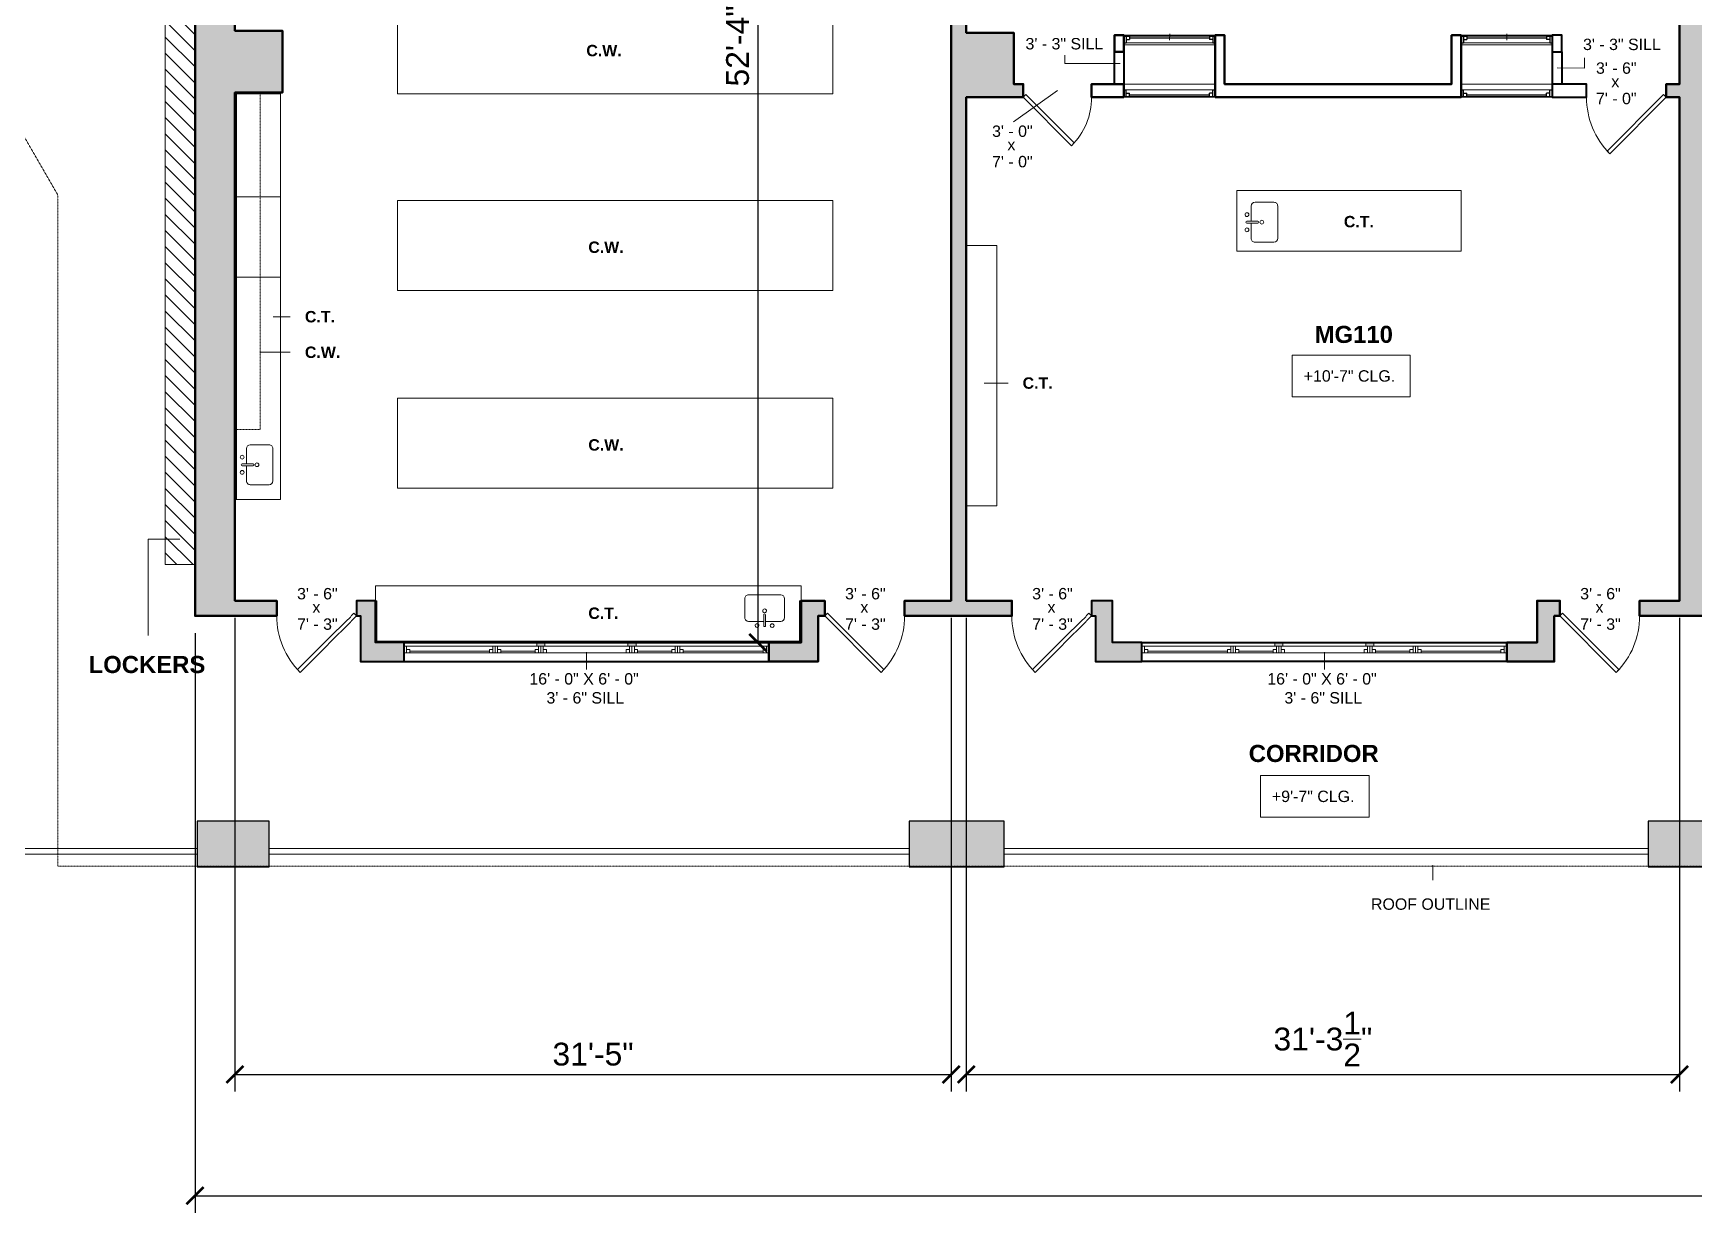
# Model space of a CAD drawing. Header units: inches. Extents: x -2078 to 106214, y -964 to 6385.
# Drawn here: x 13924 to 14798, y 3980 to 4601 of the extents above; entities that cross this region are included whole.
import ezdxf

# ---------------------------------------------------------------- set-up
doc = ezdxf.new("R2010")
doc.units = ezdxf.units.IN
doc.header["$MEASUREMENT"] = 0
doc.linetypes.add('HIDDEN2', pattern=[0.1875, 0.125, -0.0625])
for name, color, linetype, lineweight in [('A-ANNO', 2, 'Continuous', 5), ('A-ANNO-DIMS', 1, 'Continuous', 9), ('A-CASE', 4, 'Continuous', 9), ('A-COLS', 3, 'Continuous', 9), ('A-DETAIL-1', 4, 'Continuous', 40), ('A-DETL-THIN', 151, 'Continuous', 9), ('A-DOOR', 1, 'Continuous', 18), ('A-FIXT', 150, 'Continuous', 9), ('A-GLAZ', 2, 'Continuous', 30), ('A-HIDDEN', 2, 'HIDDEN2', 18), ('A-RAILING', 4, 'Continuous', 9), ('A-WALL', 3, 'Continuous', 40), ('A-WINDOWS', 2, 'Continuous', 18)]:
    doc.layers.add(name, color=color, linetype=linetype, lineweight=lineweight)
doc.layers.add('A-HATCH', color=9, linetype='Continuous')
doc.styles.add('Arial_1', font='arial.ttf', dxfattribs={"height": 0.0625})
doc.styles.add('Arial_2', font='arial.ttf', dxfattribs={"height": 3})
doc.styles.add('Arial_B', font='arialbd.ttf', dxfattribs={"height": 4.5})
doc.styles.add('Arial_B_1', font='arialbd.ttf', dxfattribs={"height": 3})
doc.styles.add('Jay Cad', font='arial.ttf', dxfattribs={"height": 0.125})
doc.dimstyles.new('Jay Cad - DIMS', dxfattribs={"dimtxt": 0.125, "dimasz": 0.09375, "dimexe": 0.09375, "dimexo": 0.09375, "dimgap": 0.046875, "dimtad": 1, "dimdec": 1, "dimzin": 0, "dimdsep": 46, "dimlunit": 4, "dimtxsty": 'Jay Cad', "dimblk": 'ARCHTICK', "dimcen": 0.09, "dimclrd": 1, "dimclre": 1, "dimclrt": 256, "dimadec": 0, "dimazin": 0, "dimtfac": 1, "dimtdec": 1, "dimtofl": 0, "dimtmove": 1, "dimatfit": 3, "dimfxl": 1, "dimtolj": 1, "dimtzin": 0, "dimarcsym": 0})

# ---------------------------------------------------------------- blocks, each defined once
blk = doc.blocks.new('JC_WINDOW HUNG - HUNG WINDOW-1523960-Munger Science Center _ Ahmanson Lecture Hall-2nd Floor')
at = {"layer": 'A-GLAZ'}
for p, q in [((-24, 2.5), (-24, -2.5)), ((-24, 2), (-21, 2)), ((-22.75, 2), (-22.75, -1.5)), ((-22.75, 0.25), (-21, 0.25)), ((-21, 2), (-21, 0.25)), ((21, 2), (24, 2)), ((21, 2), (21, 0.25)), ((22.75, 0.25), (21, 0.25)), ((22.75, 2), (22.75, -1.5)), ((24, -2.5), (24, 2.5)), ((-24, -1.5), (-22.75, -1.5)), ((22.75, -1.5), (24, -1.5))]:
    blk.add_line(p, q, dxfattribs=at)
at = {"layer": 'A-GLAZ', "lineweight": 9}
for p, q in [((-21, 2), (21, 2)), ((-22.75, -1.5), (22.75, -1.5))]:
    blk.add_line(p, q, dxfattribs=at)
at = {"layer": 'A-GLAZ', "lineweight": 30}
blk.add_line((-21, 1.125), (21, 1.125), dxfattribs=at)
at = {"layer": 'A-WINDOWS'}
for p, q in [((24, 2.5), (-24, 2.5)), ((-24, -2.5), (24, -2.5))]:
    blk.add_line(p, q, dxfattribs=at)
blk = doc.blocks.new('JC_WINDOW HUNG - HUNG WINDOW-1534625-Munger Science Center _ Ahmanson Lecture Hall-2nd Floor')
at = {"layer": 'A-GLAZ'}
for p, q in [((-24, -3.5), (-24, 3.5)), ((-24, 0.5), (-22.75, 0.5)), ((-22.75, -3), (-22.75, 0.5)), ((22.75, 0.5), (24, 0.5)), ((22.75, -3), (22.75, 0.5)), ((24, 3.5), (24, -3.5)), ((-24, -3), (-21, -3)), ((-22.75, -1.25), (-21, -1.25)), ((-21, -3), (-21, -1.25)), ((21, -3), (21, -1.25)), ((22.75, -1.25), (21, -1.25)), ((21, -3), (24, -3))]:
    blk.add_line(p, q, dxfattribs=at)
at = {"layer": 'A-GLAZ', "lineweight": 9}
for p, q in [((-22.75, 0.5), (22.75, 0.5)), ((-21, -3), (21, -3))]:
    blk.add_line(p, q, dxfattribs=at)
at = {"layer": 'A-GLAZ', "lineweight": 30}
blk.add_line((-21, -2.125), (21, -2.125), dxfattribs=at)
at = {"layer": 'A-WINDOWS'}
for p, q in [((-24, 3.5), (24, 3.5)), ((24, -3.5), (-24, -3.5))]:
    blk.add_line(p, q, dxfattribs=at)
blk = doc.blocks.new('Instance - Opening - 16_ x 24_-1534827-Munger Science Center _ Ahmanson Lecture Hall-2nd Floor')
at = {"layer": 'A-WINDOWS'}
for p, q in [((-8.5, -2.5), (-8.5, 2.5)), ((-8.5, 2.5), (8.5, 2.5)), ((8.5, 2.5), (8.5, -2.5)), ((8.5, -2.5), (-8.5, -2.5))]:
    blk.add_line(p, q, dxfattribs=at)
blk = doc.blocks.new('JC_DOOR_SINGLE PANEL - SINGLE DOOR-1479934-Munger Science Center _ Ahmanson Lecture Hall-2nd Floor')
at = {"layer": 'A-DOOR', "lineweight": 20}
for p, q in [((-10.11, -31.78), (19.59, -2.09)), ((21, -3.5), (-8.7, -33.2)), ((19.59, -2.09), (21, -3.5)), ((-8.7, -33.2), (-10.11, -31.78))]:
    blk.add_line(p, q, dxfattribs=at)
at = {"layer": 'A-DOOR', "lineweight": 9}
blk.add_arc((21, -3.5), 42, 180, 225, dxfattribs=at)
blk = doc.blocks.new('JC_DOOR_SINGLE PANEL - SINGLE DOOR-1479750-Munger Science Center _ Ahmanson Lecture Hall-2nd Floor')
at = {"layer": 'A-DOOR', "lineweight": 20}
for p, q in [((-7.46, 28.96), (-8.87, 27.54)), ((-8.87, 27.54), (16.59, 2.09)), ((18, 3.5), (-7.46, 28.96)), ((16.59, 2.09), (18, 3.5))]:
    blk.add_line(p, q, dxfattribs=at)
at = {"layer": 'A-DOOR', "lineweight": 9}
blk.add_arc((18, 3.5), 36, 135, 180, dxfattribs=at)
blk = doc.blocks.new('JC_KITCHEN SINK - SINK-1531844-Munger Science Center _ Ahmanson Lecture Hall-2nd Floor')
at = {"layer": 'A-FIXT'}
for p, q in [((-9.87, 3.57), (-9.87, -6.39)), ((0.12, 5.57), (-7.87, 5.57)), ((0.12, 7.82), (0.12, 2.09)), ((1.12, 7.82), (1.12, 2.09)), ((9.1, 5.57), (1.12, 5.57)), ((11.1, -6.39), (11.1, 3.57)), ((-7.87, -8.39), (9.1, -8.39))]:
    blk.add_line(p, q, dxfattribs=at)
for centre, radius, start, end in [((-3.38, 7.82), 1, 360, 180), ((4.62, 7.82), 1, 360, 180), ((-7.87, 3.57), 2, 90, 180), ((-3.38, 7.82), 1, 180, 0), ((0.62, 0), 1, 360, 180), ((0.62, 0), 1, 180, 0), ((0.62, 7.82), 0.5, 360, 180), ((0.62, 2.09), 0.5, 180, 0), ((4.62, 7.82), 1, 180, 360), ((9.1, 3.57), 2, 360, 90), ((-7.87, -6.39), 2, 180, 270), ((9.1, -6.39), 2, 270, 0)]:
    blk.add_arc(centre, radius, start, end, dxfattribs=at)
blk = doc.blocks.new('JC_OPENING - 36_ x 48_-1468142-Munger Science Center _ Ahmanson Lecture Hall-2nd Floor')
at = {"layer": 'A-WINDOWS'}
for p, q in [((-96.32, -5), (-96.32, 5)), ((-96.32, 5), (-26.44, 5)), ((-22.19, 5), (21.54, 5)), ((25.79, 5), (95.68, 5)), ((95.68, 5), (95.68, -5)), ((95.68, -5), (-96.32, -5))]:
    blk.add_line(p, q, dxfattribs=at)
blk = doc.blocks.new('JC_DOOR_SINGLE PANEL - SINGLE DOOR-1467870-Munger Science Center _ Ahmanson Lecture Hall-2nd Floor')
at = {"layer": 'A-DOOR', "lineweight": 20}
for p, q in [((-8.7, 33.7), (-10.11, 32.28)), ((-10.11, 32.28), (19.59, 2.59)), ((21, 4), (-8.7, 33.7)), ((19.59, 2.59), (21, 4))]:
    blk.add_line(p, q, dxfattribs=at)
at = {"layer": 'A-DOOR', "lineweight": 9}
blk.add_arc((21, 4), 42, 135, 180, dxfattribs=at)
blk = doc.blocks.new('JC_DOOR_SINGLE PANEL - SINGLE DOOR-1467925-Munger Science Center _ Ahmanson Lecture Hall-2nd Floor')
at = {"layer": 'A-DOOR', "lineweight": 20}
for p, q in [((-10.11, -32.28), (19.59, -2.59)), ((21, -4), (-8.7, -33.7)), ((19.59, -2.59), (21, -4)), ((-8.7, -33.7), (-10.11, -32.28))]:
    blk.add_line(p, q, dxfattribs=at)
at = {"layer": 'A-DOOR', "lineweight": 9}
blk.add_arc((21, -4), 42, 180, 225, dxfattribs=at)
blk = doc.blocks.new('Top Rail Type - Top Rail_Internal_-V5-Munger Science Center _ Ahmanson Lecture Hall-2nd Floor')
at = {"layer": 'A-RAILING'}
for p, q in [((-699.58, -143.01), (-592.77, -143.01)), ((-697.48, -140.01), (-592.77, -140.01)), ((-554.77, -140.01), (-217.77, -140.01)), ((-554.77, -143.01), (-217.77, -143.01)), ((-167.77, -140.01), (171.23, -140.01)), ((-167.77, -143.01), (171.23, -143.01))]:
    blk.add_line(p, q, dxfattribs=at)
blk = doc.blocks.new('JC- existing door Tag_quad - JC- existing door Tag_quad-839775-Munger Science Center _ Ahmanson Lecture Hall-2nd Floor')
at = {"layer": 'A-ANNO', "insert": (-0.0234, 0.0378), "char_height": 0.0625, "width": 0.0505, "attachment_point": 1, "style": 'Arial_1', "bg_fill": 3, "box_fill_scale": 1.25, "bg_fill_color": 256, "bg_fill_true_color": 13158600, "bg_fill_transparency": 0}
blk.add_mtext('x', dxfattribs=at)
blk = doc.blocks.new('_ArchTick')
at = {"color": 0, "linetype": 'ByBlock', "const_width": 0.15}
blk.add_lwpolyline([(-0.5, -0.5), (0.5, 0.5)], dxfattribs=at)
blk = doc.blocks.new('*D3401')
at = {"layer": 'A-ANNO-DIMS', "color": 1, "lineweight": -2, "transparency": 16777216}
for p, q in [((14415.02, 4292.93), (14415.02, 4043.56)), ((14790.52, 4292.93), (14790.52, 4043.56)), ((14415.02, 4052.56), (14790.52, 4052.56))]:
    blk.add_line(p, q, dxfattribs=at)
at = {"layer": 'Defpoints', "color": 0, "transparency": 16777216}
for p in [(14415.02, 4301.93), (14790.52, 4301.93), (14790.52, 4052.56)]:
    blk.add_point(p, dxfattribs=at)
at = {"layer": 'A-ANNO-DIMS', "color": 1, "lineweight": -2, "transparency": 16777216, "xscale": 9, "yscale": 9, "zscale": 9, "rotation": 180}
blk.add_blockref('_ArchTick', (14415.02, 4052.56), dxfattribs=at)
at = {"layer": 'A-ANNO-DIMS', "color": 1, "lineweight": -2, "transparency": 16777216, "xscale": 9, "yscale": 9, "zscale": 9}
blk.add_blockref('_ArchTick', (14790.52, 4052.56), dxfattribs=at)
at = {"layer": 'A-ANNO-DIMS', "color": 2, "transparency": 16777216, "insert": (14602.77, 4071.22), "char_height": 12, "width": 1.4974, "attachment_point": 5, "style": 'Jay Cad'}
blk.add_mtext('\\A1;31\'-3{\\H1x;\\S1/2;}"', dxfattribs=at)
blk = doc.blocks.new('*D3402')
at = {"layer": 'A-ANNO-DIMS', "color": 1, "lineweight": -2, "transparency": 16777216}
for p, q in [((14030.02, 4292.93), (14030.02, 4043.56)), ((14407.02, 4292.93), (14407.02, 4043.56)), ((14030.02, 4052.56), (14407.02, 4052.56))]:
    blk.add_line(p, q, dxfattribs=at)
at = {"layer": 'Defpoints', "color": 0, "transparency": 16777216}
for p in [(14030.02, 4301.93), (14407.02, 4301.93), (14407.02, 4052.56)]:
    blk.add_point(p, dxfattribs=at)
at = {"layer": 'A-ANNO-DIMS', "color": 1, "lineweight": -2, "transparency": 16777216, "xscale": 9, "yscale": 9, "zscale": 9, "rotation": 180}
blk.add_blockref('_ArchTick', (14030.02, 4052.56), dxfattribs=at)
at = {"layer": 'A-ANNO-DIMS', "color": 1, "lineweight": -2, "transparency": 16777216, "xscale": 9, "yscale": 9, "zscale": 9}
blk.add_blockref('_ArchTick', (14407.02, 4052.56), dxfattribs=at)
at = {"layer": 'A-ANNO-DIMS', "color": 2, "transparency": 16777216, "insert": (14218.52, 4063.19), "char_height": 12, "width": 0.9747, "attachment_point": 5, "style": 'Jay Cad'}
blk.add_mtext('\\A1;31\'-5"', dxfattribs=at)
blk = doc.blocks.new('*D3403')
at = {"layer": 'A-ANNO-DIMS', "color": 1, "lineweight": -2, "transparency": 16777216}
for p, q in [((16226.52, 4500.43), (16226.52, 3979.76)), ((14009.02, 4284.93), (14009.02, 3979.76)), ((14009.02, 3988.76), (16226.52, 3988.76))]:
    blk.add_line(p, q, dxfattribs=at)
at = {"layer": 'Defpoints', "color": 0, "transparency": 16777216}
for p in [(16226.52, 4509.43), (14009.02, 4293.93), (16226.52, 3988.76)]:
    blk.add_point(p, dxfattribs=at)
at = {"layer": 'A-ANNO-DIMS', "color": 1, "lineweight": -2, "transparency": 16777216, "xscale": 9, "yscale": 9, "zscale": 9, "rotation": 180}
blk.add_blockref('_ArchTick', (14009.02, 3988.76), dxfattribs=at)
at = {"layer": 'A-ANNO-DIMS', "color": 1, "lineweight": -2, "transparency": 16777216, "xscale": 9, "yscale": 9, "zscale": 9}
blk.add_blockref('_ArchTick', (16226.52, 3988.76), dxfattribs=at)
at = {"layer": 'A-ANNO-DIMS', "color": 2, "transparency": 16777216, "insert": (15117.77, 4007.41), "char_height": 12, "width": 1.6705, "attachment_point": 5, "style": 'Jay Cad'}
blk.add_mtext('\\A1;184\'-9{\\H1x;\\S1/2;}"', dxfattribs=at)
blk = doc.blocks.new('*D3416')
at = {"layer": 'A-ANNO-DIMS', "color": 1, "lineweight": -2, "transparency": 16777216}
for p, q in [((14304.77, 4907.93), (14296.29, 4907.93)), ((14305.29, 4907.93), (14305.29, 4279.93)), ((14304.77, 4279.93), (14296.29, 4279.93))]:
    blk.add_line(p, q, dxfattribs=at)
at = {"layer": 'Defpoints', "color": 0, "transparency": 16777216}
for p in [(14313.77, 4907.93), (14305.29, 4279.93), (14313.77, 4279.93)]:
    blk.add_point(p, dxfattribs=at)
at = {"layer": 'A-ANNO-DIMS', "color": 1, "lineweight": -2, "transparency": 16777216, "xscale": 9, "yscale": 9, "zscale": 9}
for p, rotation in [((14305.29, 4907.93), 90), ((14305.29, 4279.93), 270)]:
    blk.add_blockref('_ArchTick', p, dxfattribs=dict(at, rotation=rotation))
at = {"layer": 'A-ANNO-DIMS', "color": 2, "transparency": 16777216, "insert": (14294.66, 4593.93), "char_height": 12, "width": 0.9747, "attachment_point": 5, "rotation": 90, "style": 'Jay Cad'}
blk.add_mtext('\\A1;52\'-4"', dxfattribs=at)

msp = doc.modelspace()

# ---------------------------------------------------------------- hatches: boundary and pattern name
at = {"layer": 'A-DETAIL-1'}
h = msp.add_hatch(color=250, dxfattribs=at)
h.paths.add_polyline_path([(14188.908, 4278.077), (14193.158, 4278.077), (14193.158, 4279.93), (14188.908, 4279.93)])
h.paths.add_polyline_path([(14236.888, 4278.077), (14241.138, 4278.077), (14241.138, 4279.93), (14236.888, 4279.93)])
h = msp.add_hatch(color=250, dxfattribs=at)
h.paths.add_polyline_path([(14625.388, 4278.077), (14629.638, 4278.077), (14629.638, 4279.93), (14625.388, 4279.93)])
h.paths.add_polyline_path([(14581.658, 4278.077), (14581.658, 4279.93), (14577.408, 4279.93), (14577.408, 4278.077)])
at = {"layer": 'A-HATCH'}
h = msp.add_hatch(color=256, dxfattribs=at)
h.dxf.hatch_style = 1
h.paths.add_polyline_path([(14030.023, 4907.93), (14036.023, 4907.93), (14036.023, 4915.93), (14022.023, 4915.93), (14022.023, 4863.93), (13923.843, 4863.93), (13899.881, 4843.824), (13898.62, 4845.327), (13892.492, 4840.184), (13909.265, 4820.195), (13909.265, 4793.433), (13921.478, 4793.433), (13921.478, 4835.433), (13923.103, 4835.433), (13923.103, 4799.433), (13923.103, 4793.433), (13925.291, 4793.433), (13925.291, 4857.312), (14009.023, 4857.312), (14009.023, 4745.306), (13925.291, 4745.306), (13925.291, 4750.433), (13919.291, 4750.433), (13919.291, 4751.433), (13909.546, 4751.433), (13909.546, 4730.033), (13930.277, 4722.488), (13934.003, 4732.725), (13962.238, 4722.448), (13958.512, 4712.211), (13981.453, 4703.861), (13971.766, 4691.757), (13990.46, 4676.797), (14004.818, 4694.738), (14009.023, 4694.738), (14009.023, 4293.93), (14052.023, 4293.93), (14052.023, 4301.93), (14030.023, 4301.93), (14030.023, 4569.405), (14055.023, 4569.405), (14055.023, 4601.905), (14030.023, 4601.905)])
h.paths.add_polyline_path([(14365.023, 4915.93), (14072.023, 4915.93), (14072.023, 4907.93), (14365.023, 4907.93)])
h.paths.add_polyline_path([(14415.023, 4907.93), (14444.023, 4907.93), (14444.023, 4915.93), (14414.023, 4915.93), (14414.023, 4938.93), (14407.023, 4938.93), (14407.023, 4915.93), (14401.023, 4915.93), (14401.023, 4907.93), (14407.023, 4907.93), (14407.023, 4301.93), (14382.523, 4301.93), (14382.523, 4293.93), (14439.023, 4293.93), (14439.023, 4301.93), (14415.023, 4301.93), (14415.023, 4566.905), (14445.023, 4566.905), (14445.023, 4573.905), (14440.023, 4573.905), (14440.023, 4600.905), (14415.023, 4600.905)])
h.paths.add_polyline_path([(14119.023, 4279.93), (14104.023, 4279.93), (14104.023, 4301.93), (14094.023, 4301.93), (14094.023, 4293.93), (14096.023, 4293.93), (14096.023, 4269.93), (14119.023, 4269.93)])
h.paths.add_polyline_path([(14337.023, 4293.93), (14340.523, 4293.93), (14340.523, 4301.93), (14328.023, 4301.93), (14328.023, 4279.93), (14311.023, 4279.93), (14311.023, 4269.93), (14337.023, 4269.93)])
h.paths.add_polyline_path([(14507.523, 4279.93), (14492.023, 4279.93), (14492.023, 4301.93), (14481.023, 4301.93), (14481.023, 4293.93), (14483.023, 4293.93), (14483.023, 4269.93), (14507.523, 4269.93)])
h.paths.add_polyline_path([(14724.523, 4293.93), (14727.523, 4293.93), (14727.523, 4301.93), (14715.523, 4301.93), (14715.523, 4279.93), (14699.523, 4279.93), (14699.523, 4269.93), (14724.523, 4269.93)])
h.paths.add_polyline_path([(14825.523, 4301.93), (14805.523, 4301.93), (14805.523, 4566.905), (14835.523, 4566.905), (14835.523, 4573.905), (14830.523, 4573.905), (14830.523, 4600.905), (14805.523, 4600.905), (14805.523, 4907.93), (14830.523, 4907.93), (14830.523, 4915.93), (14784.523, 4915.93), (14784.523, 4907.93), (14790.523, 4907.93), (14790.523, 4573.905), (14783.523, 4573.905), (14783.523, 4566.905), (14790.523, 4566.905), (14790.523, 4301.93), (14769.523, 4301.93), (14769.523, 4293.93), (14825.523, 4293.93)])
h.paths.add_polyline_path([(14892.523, 4279.93), (14879.023, 4279.93), (14879.023, 4301.93), (14867.523, 4301.93), (14867.523, 4293.93), (14872.023, 4293.93), (14872.023, 4269.93), (14892.523, 4269.93)])
h.paths.add_polyline_path([(15111.023, 4293.93), (15114.023, 4293.93), (15114.023, 4301.93), (15103.023, 4301.93), (15103.023, 4279.93), (15084.523, 4279.93), (15084.523, 4269.93), (15111.023, 4269.93)])
h.paths.add_polyline_path([(15213.023, 4301.93), (15188.023, 4301.93), (15188.023, 4566.905), (15217.023, 4566.905), (15217.023, 4573.905), (15213.023, 4573.905), (15213.023, 4601.905), (15188.023, 4601.905), (15188.023, 4907.93), (15218.023, 4907.93), (15218.023, 4915.93), (15174.023, 4915.93), (15174.023, 4907.93), (15180.023, 4907.93), (15180.023, 4573.905), (15174.023, 4573.905), (15174.023, 4566.905), (15180.023, 4566.905), (15180.023, 4301.93), (15156.023, 4301.93), (15156.023, 4293.93), (15213.023, 4293.93)])
h.paths.add_polyline_path([(15278.523, 4279.93), (15267.023, 4279.93), (15267.023, 4301.93), (15255.023, 4301.93), (15255.023, 4293.93), (15258.023, 4293.93), (15258.023, 4269.93), (15278.523, 4269.93)])
h.paths.add_polyline_path([(15497.523, 4293.93), (15500.523, 4293.93), (15500.523, 4301.93), (15488.523, 4301.93), (15488.523, 4279.93), (15470.523, 4279.93), (15470.523, 4269.93), (15497.523, 4269.93)])
h.paths.add_polyline_path([(15584.523, 4509.43), (15611.023, 4509.43), (15611.023, 4518.43), (15609.023, 4518.43), (15609.023, 4531.43), (15579.523, 4531.43), (15579.523, 4907.93), (15584.523, 4907.93), (15584.523, 4915.93), (15557.523, 4915.93), (15557.523, 4907.93), (15563.523, 4907.93), (15563.523, 4573.905), (15557.023, 4573.905), (15557.023, 4566.905), (15563.523, 4566.905), (15563.523, 4301.93), (15542.523, 4301.93), (15542.523, 4293.93), (15584.523, 4293.93)])
h.paths.add_polyline_path([(15521.523, 4915.93), (15254.023, 4915.93), (15254.023, 4907.93), (15521.523, 4907.93)])
h.paths.add_polyline_path([(15138.023, 4915.93), (14866.523, 4915.93), (14866.523, 4907.93), (15138.023, 4907.93)])
h.paths.add_polyline_path([(14748.523, 4915.93), (14480.023, 4915.93), (14480.023, 4907.93), (14748.523, 4907.93)])
h.paths.add_polyline_path([(15680.408, 4531.43), (15655.023, 4531.43), (15655.023, 4518.43), (15653.023, 4518.43), (15653.023, 4509.43), (15680.408, 4509.43)])
h.paths.add_polyline_path([(15752.408, 4531.43), (15728.408, 4531.43), (15728.408, 4509.43), (15752.408, 4509.43)])
h.paths.add_polyline_path([(15824.158, 4531.43), (15800.408, 4531.43), (15800.408, 4509.43), (15824.158, 4509.43)])
h.paths.add_polyline_path([(15968.523, 4531.43), (15918.107, 4531.43), (15918.107, 4562.43), (15911.107, 4562.43), (15911.107, 4555.43), (15874.107, 4555.43), (15874.107, 4531.43), (15872.158, 4531.43), (15872.158, 4509.43), (15970.523, 4509.43), (15970.523, 4518.43), (15968.523, 4518.43)])
h.paths.add_polyline_path([(16136.773, 4531.43), (16014.523, 4531.43), (16014.523, 4518.43), (16012.523, 4518.43), (16012.523, 4509.43), (16136.773, 4509.43)])
h.paths.add_polyline_path([(16226.523, 4555.18), (16204.523, 4555.18), (16204.523, 4531.43), (16182.773, 4531.43), (16182.773, 4509.43), (16226.523, 4509.43)])
h.paths.add_polyline_path([(16226.523, 4623.93), (16218.523, 4623.93), (16218.523, 4622.43), (16204.523, 4622.43), (16204.523, 4601.18), (16226.523, 4601.18)])
h.paths.add_polyline_path([(16246.986, 4694.93), (16218.523, 4694.93), (16218.523, 4669.93), (16242.709, 4669.93, 0.028874)])
h.paths.add_polyline_path([(16242.709, 4768.93), (16218.523, 4768.93), (16218.523, 4740.93), (16247.301, 4740.93, 0.0323085)])
h.paths.add_polyline_path([(16226.523, 4839.93), (16204.523, 4839.93), (16204.523, 4816.93), (16218.523, 4816.93), (16218.523, 4814.93), (16226.523, 4814.93)])
h.paths.add_polyline_path([(16226.523, 4929.93), (16182.273, 4929.93), (16182.273, 4907.93), (16204.523, 4907.93), (16204.523, 4885.93), (16226.523, 4885.93)])
h.paths.add_polyline_path([(16136.273, 4929.93), (16015.023, 4929.93), (16015.023, 4919.93), (16017.523, 4919.93), (16017.523, 4907.93), (16136.273, 4907.93)])
h.paths.add_polyline_path([(15970.79, 4965.93), (15933.791, 4965.93), (15933.791, 4972.93), (15925.791, 4972.93), (15925.791, 4915.93), (15620.523, 4915.93), (15620.523, 4907.93), (15911.107, 4907.93), (15911.107, 4901.93), (15918.107, 4901.93), (15918.107, 4907.93), (15970.523, 4907.93), (15970.523, 4919.93), (15973.023, 4919.93), (15973.023, 4929.93), (15970.79, 4929.93)])
h.paths.add_polyline_path([(15970.791, 5048.93), (15861.023, 5048.93), (15861.023, 5033.93), (15925.791, 5033.93), (15925.791, 5008.93), (15933.791, 5008.93), (15933.791, 5033.93), (15970.791, 5033.93)])
h.paths.add_polyline_path([(15813.023, 5048.93), (15789.023, 5048.93), (15789.023, 5033.93), (15813.023, 5033.93)])
h.paths.add_polyline_path([(15741.023, 5048.93), (15717.023, 5048.93), (15717.023, 5033.93), (15741.023, 5033.93)])
h.paths.add_polyline_path([(15590.317, 4897.337), (15614.665, 4897.337), (15614.665, 4909.701), (15590.317, 4909.701)], flags=9)
h.paths.add_polyline_path([(15590.362, 4913.359), (15614.71, 4913.359), (15614.71, 4925.724), (15590.362, 4925.724)], flags=9)
h = msp.add_hatch(dxfattribs=at)
h.set_pattern_fill('FP_2', color=256, scale=96, style=0, pattern_type=2)
h.set_pattern_definition([(135, (14602.7956, 4311.55), (-4.24264, -4.24264), [])])
h.paths.add_polyline_path([(13993.273, 4320.93), (14009.023, 4320.93), (14009.023, 4629.93), (13993.273, 4629.93), (13993.273, 4329.751)])
h.paths.add_polyline_path([(13277.267, 4674.343), (13549.467, 4773.416), (13560.167, 4797.641), (13270.733, 4692.295), (13276.551, 4676.31)])
h = msp.add_hatch(color=256, dxfattribs=at)
h.dxf.hatch_style = 1
h.paths.add_polyline_path([(14048.023, 4185.93), (14010.023, 4185.93), (14010.023, 4162.156), (14048.023, 4162.156)])
h.paths.add_polyline_path([(14435.023, 4185.93), (14385.023, 4185.93), (14385.023, 4162.156), (14435.023, 4162.156)])
h.paths.add_polyline_path([(14824.023, 4185.93), (14774.023, 4185.93), (14774.023, 4162.156), (14824.023, 4162.156)])
h.paths.add_polyline_path([(15209.523, 4185.93), (15159.523, 4185.93), (15159.523, 4162.156), (15209.523, 4162.156)])
h.paths.add_polyline_path([(15584.523, 4185.93), (15546.523, 4185.93), (15546.523, 4162.156), (15584.523, 4162.156)])

# ---------------------------------------------------------------- linework, layer by layer
at = {"layer": 'A-ANNO'}
for p, q in [((14522.023, 4597.057), (14522.119, 4600.381)), ((14699.523, 4597.057), (14699.619, 4600.381)), ((14466.965, 4589.134), (14466.965, 4584.755)), ((14466.965, 4584.755), (14496.006, 4584.755)), ((14726.023, 4582.405), (14740.411, 4582.254)), ((14740.411, 4582.254), (14740.411, 4587.635)), ((14050.141, 4451.439), (14059.151, 4451.439)), ((14043.174, 4432.707), (14059.151, 4432.707)), ((14424.356, 4416.512), (14436.998, 4416.512)), ((13984.324, 4334.337), (13984.324, 4283.54)), ((14000.976, 4334.337), (13984.324, 4334.337)), ((14215.023, 4274.93), (14215.119, 4265.805)), ((14603.523, 4274.93), (14603.619, 4265.805)), ((14660.591, 4162.72), (14660.591, 4154.921))]:
    msp.add_line(p, q, dxfattribs=at)
at = {"layer": 'A-CASE'}
for p, q in [((14115.529, 4568.743), (14115.529, 4616.178)), ((14344.749, 4616.178), (14344.749, 4568.743)), ((14054.023, 4568.655), (14030.773, 4568.655)), ((14030.773, 4568.655), (14030.773, 4355.226)), ((14054.023, 4569.405), (14054.023, 4355.226)), ((14344.749, 4568.743), (14115.529, 4568.743)), ((14054.023, 4514.528), (14030.023, 4514.528)), ((14115.529, 4512.678), (14344.749, 4512.678)), ((14115.529, 4465.243), (14115.529, 4512.678)), ((14344.749, 4512.678), (14344.749, 4465.243)), ((14557.523, 4517.905), (14675.523, 4517.905)), ((14557.523, 4485.905), (14557.523, 4517.905)), ((14675.523, 4517.905), (14675.523, 4485.905)), ((14431.023, 4488.93), (14415.023, 4488.93)), ((14431.023, 4488.93), (14431.023, 4351.93)), ((14675.523, 4485.905), (14557.523, 4485.905)), ((14054.023, 4472.257), (14030.023, 4472.257)), ((14344.749, 4465.243), (14115.529, 4465.243)), ((14115.529, 4408.616), (14344.749, 4408.616)), ((14115.529, 4361.18), (14115.529, 4408.616)), ((14344.749, 4408.616), (14344.749, 4361.18)), ((14030.023, 4355.226), (14054.023, 4355.226)), ((14344.749, 4361.18), (14115.529, 4361.18)), ((14431.023, 4351.93), (14415.023, 4351.93)), ((14104.023, 4301.93), (14104.023, 4309.712)), ((14104.023, 4309.712), (14328.023, 4309.712)), ((14104.023, 4301.93), (14104.773, 4301.93)), ((14104.773, 4301.93), (14104.773, 4280.68)), ((14327.273, 4280.68), (14327.273, 4301.93)), ((14328.023, 4301.93), (14327.273, 4301.93)), ((14328.023, 4301.93), (14328.023, 4309.712)), ((14104.773, 4280.68), (14327.273, 4280.68))]:
    msp.add_line(p, q, dxfattribs=at)
at = {"layer": 'A-CASE', "linetype": 'HIDDEN2'}
for p, q in [((14043.212, 4569.405), (14043.212, 4391.981)), ((14043.212, 4391.981), (14030.023, 4391.981))]:
    msp.add_line(p, q, dxfattribs=at)
at = {"layer": 'A-COLS', "lineweight": 30}
for p, q in [((14048.023, 4185.93), (14010.023, 4185.93)), ((14010.023, 4185.93), (14010.023, 4161.93)), ((14048.023, 4161.93), (14048.023, 4185.93)), ((14435.023, 4185.93), (14385.023, 4185.93)), ((14385.023, 4185.93), (14385.023, 4161.93)), ((14435.023, 4161.93), (14435.023, 4185.93)), ((14824.023, 4185.93), (14774.023, 4185.93)), ((14774.023, 4185.93), (14774.023, 4161.93)), ((14010.023, 4161.93), (14048.023, 4161.93)), ((14385.023, 4161.93), (14435.023, 4161.93)), ((14774.023, 4161.93), (14824.023, 4161.93))]:
    msp.add_line(p, q, dxfattribs=at)
at = {"layer": 'A-DETL-THIN'}
for p, q in [((13993.273, 4629.93), (13993.273, 4320.93)), ((14009.023, 4320.93), (14009.023, 4629.93)), ((13993.273, 4320.93), (14009.023, 4320.93)), ((14193.158, 4279.93), (14188.908, 4279.93)), ((14188.908, 4279.93), (14188.908, 4278.077)), ((14188.908, 4278.077), (14193.158, 4278.077)), ((14193.158, 4278.077), (14193.158, 4279.93)), ((14241.138, 4279.93), (14236.888, 4279.93)), ((14236.888, 4279.93), (14236.888, 4278.077)), ((14236.888, 4278.077), (14241.138, 4278.077)), ((14241.138, 4278.077), (14241.138, 4279.93)), ((14581.658, 4279.93), (14577.408, 4279.93)), ((14577.408, 4279.93), (14577.408, 4278.077)), ((14577.408, 4278.077), (14581.658, 4278.077)), ((14581.658, 4278.077), (14581.658, 4279.93)), ((14629.638, 4279.93), (14625.388, 4279.93)), ((14625.388, 4279.93), (14625.388, 4278.077)), ((14625.388, 4278.077), (14629.638, 4278.077)), ((14629.638, 4278.077), (14629.638, 4279.93))]:
    msp.add_line(p, q, dxfattribs=at)
at = {"layer": 'A-WALL', "lineweight": 50}
msp.add_line((14493.023, 4590.905), (14498.023, 4590.905), dxfattribs=at)
at = {"layer": 'A-WALL'}
for p, q in [((14493.023, 4573.905), (14493.023, 4590.905)), ((14498.023, 4590.905), (14498.023, 4573.905)), ((14119.023, 4279.93), (14311.023, 4279.93)), ((14507.523, 4279.93), (14699.523, 4279.93)), ((14119.023, 4269.93), (14311.023, 4269.93)), ((14699.523, 4269.93), (14507.523, 4269.93))]:
    msp.add_line(p, q, dxfattribs=at)
at = {"layer": 'A-WALL', "lineweight": 50}
for points in [[(13909.546, 4730.033), (13930.277, 4722.488), (13934.003, 4732.725), (13962.238, 4722.448), (13958.512, 4712.211), (13981.453, 4703.861), (13971.766, 4691.757), (13990.46, 4676.797), (14004.818, 4694.738), (14009.023, 4694.738), (14009.023, 4293.93), (14052.023, 4293.93), (14052.023, 4301.93), (14030.023, 4301.93), (14030.023, 4569.405), (14055.023, 4569.405), (14055.023, 4601.905), (14030.023, 4601.905), (14030.023, 4907.93)], [(14498.023, 4590.905), (14498.023, 4599.557), (14493.023, 4599.557), (14493.023, 4590.905)]]:
    msp.add_lwpolyline(points, dxfattribs=at)
for points in [[(14546.023, 4566.905), (14675.523, 4566.905), (14675.523, 4599.557), (14670.523, 4599.557), (14670.523, 4573.905), (14551.023, 4573.905), (14551.023, 4599.557), (14546.023, 4599.557)], [(14498.023, 4566.905), (14498.023, 4573.905), (14481.023, 4573.905), (14481.023, 4566.905)], [(14311.023, 4269.93), (14337.023, 4269.93), (14337.023, 4293.93), (14340.523, 4293.93), (14340.523, 4301.93), (14328.023, 4301.93), (14328.023, 4279.93), (14311.023, 4279.93)], [(14699.523, 4269.93), (14724.523, 4269.93), (14724.523, 4293.93), (14727.523, 4293.93), (14727.523, 4301.93), (14715.523, 4301.93), (14715.523, 4279.93), (14699.523, 4279.93)]]:
    msp.add_lwpolyline(points, close=True, dxfattribs=at)
at = {"layer": 'A-WALL'}
msp.add_lwpolyline([(14723.523, 4590.905), (14728.523, 4590.905), (14728.523, 4573.905)], dxfattribs=at)
at = {"layer": 'A-WINDOWS', "lineweight": 9}
for p, q in [((14119.023, 4278.077), (14120.273, 4278.077)), ((14119.023, 4278.077), (14119.023, 4274.577)), ((14120.273, 4278.077), (14120.273, 4274.577)), ((14120.273, 4278.077), (14165.78, 4278.077)), ((14120.273, 4276.327), (14122.023, 4276.327)), ((14122.023, 4276.327), (14122.023, 4274.577)), ((14164.03, 4275.452), (14122.023, 4275.452)), ((14165.78, 4276.327), (14164.03, 4276.327)), ((14164.03, 4276.327), (14164.03, 4274.577)), ((14165.78, 4278.077), (14167.03, 4278.077)), ((14165.78, 4278.077), (14165.78, 4274.577)), ((14167.03, 4278.077), (14167.03, 4274.577)), ((14167.03, 4278.077), (14168.28, 4278.077)), ((14167.03, 4278.077), (14167.03, 4274.577)), ((14168.28, 4278.077), (14168.28, 4274.577)), ((14168.28, 4278.077), (14188.908, 4278.077)), ((14168.28, 4276.327), (14170.03, 4276.327)), ((14170.03, 4276.327), (14170.03, 4274.577)), ((14188.033, 4275.452), (14170.03, 4275.452)), ((14189.783, 4276.327), (14188.033, 4276.327)), ((14188.033, 4276.327), (14188.033, 4274.577)), ((14189.783, 4278.077), (14189.783, 4274.577)), ((14191.033, 4278.077), (14191.033, 4274.577)), ((14192.283, 4278.077), (14192.283, 4274.577)), ((14192.283, 4276.327), (14194.033, 4276.327)), ((14193.158, 4278.077), (14236.888, 4278.077)), ((14194.033, 4276.327), (14194.033, 4274.577)), ((14237.763, 4276.327), (14236.013, 4276.327)), ((14236.013, 4276.327), (14236.013, 4274.577)), ((14237.763, 4278.077), (14237.763, 4274.577)), ((14239.013, 4278.077), (14239.013, 4274.577)), ((14239.013, 4278.077), (14239.013, 4274.577)), ((14240.263, 4278.077), (14240.263, 4274.577)), ((14240.263, 4276.327), (14242.013, 4276.327)), ((14241.138, 4278.077), (14261.767, 4278.077)), ((14242.013, 4276.327), (14242.013, 4274.577)), ((14260.017, 4275.452), (14242.013, 4275.452)), ((14261.767, 4276.327), (14260.017, 4276.327)), ((14260.017, 4276.327), (14260.017, 4274.577)), ((14261.767, 4278.077), (14263.017, 4278.077)), ((14261.767, 4278.077), (14261.767, 4274.577)), ((14263.017, 4278.077), (14264.267, 4278.077)), ((14263.017, 4278.077), (14263.017, 4274.577)), ((14263.017, 4278.077), (14263.017, 4274.577)), ((14264.267, 4278.077), (14264.267, 4274.577)), ((14264.267, 4278.077), (14309.773, 4278.077)), ((14264.267, 4276.327), (14266.017, 4276.327)), ((14266.017, 4276.327), (14266.017, 4274.577)), ((14308.023, 4275.452), (14266.017, 4275.452)), ((14309.773, 4276.327), (14308.023, 4276.327)), ((14308.023, 4276.327), (14308.023, 4274.577)), ((14309.773, 4278.077), (14311.023, 4278.077)), ((14309.773, 4278.077), (14309.773, 4274.577)), ((14311.023, 4278.077), (14311.023, 4274.577)), ((14507.523, 4278.077), (14508.773, 4278.077)), ((14507.523, 4278.077), (14507.523, 4274.577)), ((14508.773, 4278.077), (14508.773, 4274.577)), ((14508.773, 4278.077), (14554.28, 4278.077)), ((14508.773, 4276.327), (14510.523, 4276.327)), ((14510.523, 4276.327), (14510.523, 4274.577)), ((14552.53, 4275.452), (14510.523, 4275.452)), ((14554.28, 4276.327), (14552.53, 4276.327)), ((14552.53, 4276.327), (14552.53, 4274.577)), ((14554.28, 4278.077), (14555.53, 4278.077)), ((14554.28, 4278.077), (14554.28, 4274.577)), ((14555.53, 4278.077), (14555.53, 4274.577)), ((14555.53, 4278.077), (14556.78, 4278.077)), ((14555.53, 4278.077), (14555.53, 4274.577)), ((14556.78, 4278.077), (14556.78, 4274.577)), ((14556.78, 4278.077), (14577.408, 4278.077)), ((14556.78, 4276.327), (14558.53, 4276.327)), ((14558.53, 4276.327), (14558.53, 4274.577)), ((14576.533, 4275.452), (14558.53, 4275.452)), ((14578.283, 4276.327), (14576.533, 4276.327)), ((14576.533, 4276.327), (14576.533, 4274.577)), ((14578.283, 4278.077), (14578.283, 4274.577)), ((14579.533, 4278.077), (14579.533, 4274.577)), ((14580.783, 4278.077), (14580.783, 4274.577)), ((14580.783, 4276.327), (14582.533, 4276.327)), ((14581.658, 4278.077), (14625.388, 4278.077)), ((14582.533, 4276.327), (14582.533, 4274.577)), ((14626.263, 4276.327), (14624.513, 4276.327)), ((14624.513, 4276.327), (14624.513, 4274.577)), ((14626.263, 4278.077), (14626.263, 4274.577)), ((14627.513, 4278.077), (14627.513, 4274.577)), ((14627.513, 4278.077), (14627.513, 4274.577)), ((14628.763, 4278.077), (14628.763, 4274.577)), ((14628.763, 4276.327), (14630.513, 4276.327)), ((14629.638, 4278.077), (14650.267, 4278.077)), ((14630.513, 4276.327), (14630.513, 4274.577)), ((14648.517, 4275.452), (14630.513, 4275.452)), ((14650.267, 4276.327), (14648.517, 4276.327)), ((14648.517, 4276.327), (14648.517, 4274.577)), ((14650.267, 4278.077), (14651.517, 4278.077)), ((14650.267, 4278.077), (14650.267, 4274.577)), ((14651.517, 4278.077), (14652.767, 4278.077)), ((14651.517, 4278.077), (14651.517, 4274.577)), ((14651.517, 4278.077), (14651.517, 4274.577)), ((14652.767, 4278.077), (14652.767, 4274.577)), ((14652.767, 4278.077), (14698.273, 4278.077)), ((14652.767, 4276.327), (14654.517, 4276.327)), ((14654.517, 4276.327), (14654.517, 4274.577)), ((14696.523, 4275.452), (14654.517, 4275.452)), ((14698.273, 4276.327), (14696.523, 4276.327)), ((14696.523, 4276.327), (14696.523, 4274.577)), ((14698.273, 4278.077), (14699.523, 4278.077)), ((14698.273, 4278.077), (14698.273, 4274.577)), ((14699.523, 4278.077), (14699.523, 4274.577)), ((14119.023, 4274.577), (14120.273, 4274.577)), ((14122.023, 4274.577), (14120.273, 4274.577)), ((14122.023, 4274.577), (14164.03, 4274.577)), ((14164.03, 4274.577), (14165.78, 4274.577)), ((14165.78, 4274.577), (14167.03, 4274.577)), ((14167.03, 4274.577), (14168.28, 4274.577)), ((14170.03, 4274.577), (14168.28, 4274.577)), ((14170.03, 4274.577), (14188.033, 4274.577)), ((14188.033, 4274.577), (14189.783, 4274.577)), ((14189.783, 4274.577), (14191.033, 4274.577)), ((14239.013, 4274.577), (14191.033, 4274.577)), ((14239.013, 4274.577), (14240.263, 4274.577)), ((14242.013, 4274.577), (14240.263, 4274.577)), ((14242.013, 4274.577), (14260.017, 4274.577)), ((14260.017, 4274.577), (14261.767, 4274.577)), ((14261.767, 4274.577), (14263.017, 4274.577)), ((14263.017, 4274.577), (14264.267, 4274.577)), ((14266.017, 4274.577), (14264.267, 4274.577)), ((14266.017, 4274.577), (14308.023, 4274.577)), ((14308.023, 4274.577), (14309.773, 4274.577)), ((14309.773, 4274.577), (14311.023, 4274.577)), ((14507.523, 4274.577), (14508.773, 4274.577)), ((14510.523, 4274.577), (14508.773, 4274.577)), ((14510.523, 4274.577), (14552.53, 4274.577)), ((14552.53, 4274.577), (14554.28, 4274.577)), ((14554.28, 4274.577), (14555.53, 4274.577)), ((14555.53, 4274.577), (14556.78, 4274.577)), ((14558.53, 4274.577), (14556.78, 4274.577)), ((14558.53, 4274.577), (14576.533, 4274.577)), ((14576.533, 4274.577), (14578.283, 4274.577)), ((14578.283, 4274.577), (14579.533, 4274.577)), ((14627.513, 4274.577), (14579.533, 4274.577)), ((14627.513, 4274.577), (14628.763, 4274.577)), ((14630.513, 4274.577), (14628.763, 4274.577)), ((14630.513, 4274.577), (14648.517, 4274.577)), ((14648.517, 4274.577), (14650.267, 4274.577)), ((14650.267, 4274.577), (14651.517, 4274.577)), ((14651.517, 4274.577), (14652.767, 4274.577)), ((14654.517, 4274.577), (14652.767, 4274.577)), ((14654.517, 4274.577), (14696.523, 4274.577)), ((14696.523, 4274.577), (14698.273, 4274.577)), ((14698.273, 4274.577), (14699.523, 4274.577))]:
    msp.add_line(p, q, dxfattribs=at)

# ---------------------------------------------------------------- block references
at = {"layer": 'A-FIXT'}
for p, rotation in [((14570.595, 4500.555), 90.00000000000004), ((14041.595, 4372.875), 90.00000000000004), ((14309.47, 4296.609), 180)]:
    msp.add_blockref('JC_KITCHEN SINK - SINK-1531844-Munger Science Center _ Ahmanson Lecture Hall-2nd Floor', p, dxfattribs=dict(at, rotation=rotation))
at = {"layer": 'A-WINDOWS'}
for name, p in [('JC_WINDOW HUNG - HUNG WINDOW-1523960-Munger Science Center _ Ahmanson Lecture Hall-2nd Floor', (14522.023, 4597.057)), ('JC_WINDOW HUNG - HUNG WINDOW-1523960-Munger Science Center _ Ahmanson Lecture Hall-2nd Floor', (14699.523, 4597.057)), ('JC_WINDOW HUNG - HUNG WINDOW-1534625-Munger Science Center _ Ahmanson Lecture Hall-2nd Floor', (14522.023, 4570.405)), ('JC_WINDOW HUNG - HUNG WINDOW-1534625-Munger Science Center _ Ahmanson Lecture Hall-2nd Floor', (14699.523, 4570.405)), ('JC_OPENING - 36_ x 48_-1468142-Munger Science Center _ Ahmanson Lecture Hall-2nd Floor', (14215.346, 4274.93)), ('JC_OPENING - 36_ x 48_-1468142-Munger Science Center _ Ahmanson Lecture Hall-2nd Floor', (14603.846, 4274.93))]:
    msp.add_blockref(name, p, dxfattribs=at)
at = {"layer": 'A-WINDOWS', "rotation": 270}
for p in [(14495.523, 4582.405), (14726.023, 4582.405)]:
    msp.add_blockref('Instance - Opening - 16_ x 24_-1534827-Munger Science Center _ Ahmanson Lecture Hall-2nd Floor', p, dxfattribs=at)

# ---------------------------------------------------------------- texts
at = {"layer": 'A-ANNO', "attachment_point": 1}
for s, insert, char_height, width, style in [('C.W.', (14214.979, 4594.498), 6, 23.634, 'Arial_B'), ('3\' - 3" SILL', (14446.197, 4598.114), 6, 51.207, 'Arial_2'), ('3\' - 3" SILL', (14739.73, 4597.765), 6, 51.207, 'Arial_2'), ('C.T.', (14613.796, 4504.464), 6, 19.998, 'Arial_B'), ('C.W.', (14216.018, 4490.998), 6, 23.634, 'Arial_B'), ('C.T.', (14066.831, 4454.439), 6, 19.998, 'Arial_B'), ('MG110', (14598.394, 4446.619), 9, 121.503, 'Arial_B_1'), ('C.W.', (14066.831, 4435.707), 6, 20.604, 'Arial_B'), ('C.T.', (14444.678, 4419.512), 6, 19.998, 'Arial_B'), ('C.W.', (14216.018, 4386.936), 6, 23.634, 'Arial_B'), ('C.T.', (14216.018, 4298.35), 6, 19.998, 'Arial_B'), ('LOCKERS', (13952.954, 4272.86), 9, 75.75, 'Arial_B_1'), ('16\' - 0" X 6\' - 0"', (14184.996, 4263.805), 6, 72.72, 'Arial_2'), ('16\' - 0" X 6\' - 0"', (14573.496, 4263.805), 6, 72.72, 'Arial_2'), ('3\' - 6" SILL', (14193.996, 4253.805), 6, 51.207, 'Arial_2'), ('3\' - 6" SILL', (14582.496, 4253.805), 6, 51.207, 'Arial_2'), ('CORRIDOR', (14563.712, 4226.035), 9, 84.234, 'Arial_B_1'), ('ROOF OUTLINE', (14628.087, 4145.241), 6, 78.477, 'Arial_2')]:
    msp.add_mtext(s, dxfattribs=dict(at, insert=insert, char_height=char_height, width=width, style=style))
at = {"layer": 'A-ANNO', "insert": (14575.915, 4201.952), "char_height": 6, "width": 54.54, "attachment_point": 1, "style": 'Arial_2', "bg_fill": 3, "box_fill_scale": 1.25, "bg_fill_color": 256, "bg_fill_true_color": 13158600, "bg_fill_transparency": 0}
msp.add_mtext('+9\'-7" CLG.', dxfattribs=at)

# ---------------------------------------------------------------- dimensions: what is measured, and where the dimension line sits
at = {"layer": 'A-ANNO-DIMS'}
dim = msp.add_linear_dim(base=(14305.287, 4279.93), p1=(14313.773, 4907.93), p2=(14313.773, 4279.93), angle=90, dimstyle='Jay Cad - DIMS', override={"dimclrt": 2}, dxfattribs=at)
dim.commit()
dim.dimension.update_dxf_attribs({"geometry": '*D3416', "text_midpoint": (14294.661, 4593.93)})

# ---------------------------------------------------------------- next in the draw order: linework, layer by layer
at = {"layer": 'A-ANNO', "flags": 128}
msp.add_lwpolyline([(14569.915, 4209.952), (14627.156, 4209.952), (14627.156, 4187.937), (14569.915, 4187.937)], close=True, dxfattribs=at)

# ---------------------------------------------------------------- next in the draw order: texts
at = {"layer": 'A-ANNO', "char_height": 6, "attachment_point": 1, "style": 'Arial_2', "bg_fill": 3, "box_fill_scale": 1.25, "bg_fill_color": 256, "bg_fill_true_color": 13158600, "bg_fill_transparency": 0}
for s, insert, width in [('3\' - 6"', (14746.546, 4585.287), 26.967), ('7\' - 0"', (14746.546, 4569.264), 26.967), ('3\' - 0"', (14428.599, 4552.073), 26.967), ('7\' - 0"', (14428.599, 4536.051), 26.967), ('+10\'-7" CLG.', (14592.665, 4423.239), 60.297), ('3\' - 6"', (14062.714, 4308.636), 26.967), ('3\' - 6"', (14351.214, 4308.636), 26.967), ('3\' - 6"', (14449.714, 4308.636), 26.967), ('3\' - 6"', (14738.214, 4308.636), 26.967), ('7\' - 3"', (14062.714, 4292.613), 26.967), ('7\' - 3"', (14351.214, 4292.613), 26.967), ('7\' - 3"', (14449.714, 4292.613), 26.967), ('7\' - 3"', (14738.214, 4292.613), 26.967)]:
    msp.add_mtext(s, dxfattribs=dict(at, insert=insert, width=width))

# ---------------------------------------------------------------- next in the draw order: linework, layer by layer
at = {"layer": 'A-ANNO'}
msp.add_line((14463.023, 4570.405), (14439.844, 4554.073), dxfattribs=at)
at = {"layer": 'A-ANNO', "flags": 128}
msp.add_lwpolyline([(14586.665, 4431.239), (14648.668, 4431.239), (14648.668, 4409.223), (14586.665, 4409.223)], close=True, dxfattribs=at)
at = {"layer": 'A-WALL', "lineweight": 50}
msp.add_lwpolyline([(14830.523, 4573.905), (14830.523, 4600.905), (14805.523, 4600.905), (14805.523, 4907.93), (14830.523, 4907.93), (14830.523, 4915.93), (14784.523, 4915.93), (14784.523, 4907.93), (14790.523, 4907.93), (14790.523, 4573.905), (14783.523, 4573.905), (14783.523, 4566.905), (14790.523, 4566.905), (14790.523, 4301.93), (14769.523, 4301.93), (14769.523, 4293.93), (14825.523, 4293.93), (14825.523, 4301.93), (14805.523, 4301.93), (14805.523, 4566.905), (14835.523, 4566.905), (14835.523, 4573.905)], close=True, dxfattribs=at)
at = {"layer": 'A-WALL'}
msp.add_lwpolyline([(14728.523, 4590.905), (14728.523, 4599.557), (14723.523, 4599.557), (14723.523, 4590.905), (14723.523, 4573.905), (14723.523, 4566.905), (14741.523, 4566.905), (14741.523, 4573.905), (14723.523, 4573.905)], dxfattribs=at)
for points in [[(14119.023, 4279.93), (14104.023, 4279.93), (14104.023, 4301.93), (14094.023, 4301.93), (14094.023, 4293.93), (14096.023, 4293.93), (14096.023, 4269.93), (14119.023, 4269.93)], [(14507.523, 4279.93), (14492.023, 4279.93), (14492.023, 4301.93), (14481.023, 4301.93), (14481.023, 4293.93), (14483.023, 4293.93), (14483.023, 4269.93), (14507.523, 4269.93)]]:
    msp.add_lwpolyline(points, close=True, dxfattribs=at)

# ---------------------------------------------------------------- next in the draw order: block references
at = {"layer": 'A-DOOR', "rotation": 180}
for name, p in [('JC_DOOR_SINGLE PANEL - SINGLE DOOR-1479750-Munger Science Center _ Ahmanson Lecture Hall-2nd Floor', (14463.023, 4570.405)), ('JC_DOOR_SINGLE PANEL - SINGLE DOOR-1467870-Munger Science Center _ Ahmanson Lecture Hall-2nd Floor', (14361.523, 4297.93)), ('JC_DOOR_SINGLE PANEL - SINGLE DOOR-1467870-Munger Science Center _ Ahmanson Lecture Hall-2nd Floor', (14748.523, 4297.93))]:
    msp.add_blockref(name, p, dxfattribs=at)
at = {"layer": 'A-DOOR'}
for name, p in [('JC_DOOR_SINGLE PANEL - SINGLE DOOR-1479934-Munger Science Center _ Ahmanson Lecture Hall-2nd Floor', (14762.523, 4570.405)), ('JC_DOOR_SINGLE PANEL - SINGLE DOOR-1467925-Munger Science Center _ Ahmanson Lecture Hall-2nd Floor', (14073.023, 4297.93)), ('JC_DOOR_SINGLE PANEL - SINGLE DOOR-1467925-Munger Science Center _ Ahmanson Lecture Hall-2nd Floor', (14460.023, 4297.93))]:
    msp.add_blockref(name, p, dxfattribs=at)
at = {"layer": 'A-RAILING'}
msp.add_blockref('Top Rail Type - Top Rail_Internal_-V5-Munger Science Center _ Ahmanson Lecture Hall-2nd Floor', (14602.796, 4311.55), dxfattribs=at)

# ---------------------------------------------------------------- next in the draw order: block references
at = {"layer": 'A-ANNO', "xscale": 96, "yscale": 96, "zscale": 96}
for p in [(14756.855, 4574.581), (14438.909, 4541.367), (14073.023, 4297.93), (14361.523, 4297.93), (14460.023, 4297.93), (14748.523, 4297.93)]:
    msp.add_blockref('JC- existing door Tag_quad - JC- existing door Tag_quad-839775-Munger Science Center _ Ahmanson Lecture Hall-2nd Floor', p, dxfattribs=at)

# ---------------------------------------------------------------- next in the draw order: linework, layer by layer
at = {"layer": 'A-HIDDEN', "lineweight": 20}
msp.add_lwpolyline([(16040.621, 4509.43), (16040.621, 4437.438), (15656.626, 4437.438), (15656.626, 4162.156), (13936.833, 4162.156), (13936.833, 4515.349), (13903.799, 4572.567), (13746.053, 4544.573), (13628.836, 4611.925)], dxfattribs=at)
at = {"layer": 'A-WALL', "lineweight": 50}
msp.add_lwpolyline([(14445.023, 4566.905), (14445.023, 4573.905), (14440.023, 4573.905), (14440.023, 4600.905), (14415.023, 4600.905), (14415.023, 4907.93), (14444.023, 4907.93), (14444.023, 4915.93), (14414.023, 4915.93), (14414.023, 4938.93), (14407.023, 4938.93), (14407.023, 4915.93), (14401.023, 4915.93), (14401.023, 4907.93), (14407.023, 4907.93), (14407.023, 4301.93), (14382.523, 4301.93), (14382.523, 4293.93), (14439.023, 4293.93), (14439.023, 4301.93), (14415.023, 4301.93), (14415.023, 4566.905)], close=True, dxfattribs=at)

# ---------------------------------------------------------------- next in the draw order: dimensions: what is measured, and where the dimension line sits
at = {"layer": 'A-ANNO-DIMS'}
for base, p1, p2, picture, middle in [((16226.523, 3988.757), (14009.023, 4293.93), (16226.523, 4509.43), '*D3403', (15117.773, 4007.408)), ((14407.023, 4052.564), (14030.023, 4301.93), (14407.023, 4301.93), '*D3402', (14218.523, 4063.195)), ((14790.523, 4052.564), (14415.023, 4301.93), (14790.523, 4301.93), '*D3401', (14602.773, 4071.219))]:
    dim = msp.add_linear_dim(base=base, p1=p1, p2=p2, dimstyle='Jay Cad - DIMS', override={"dimclrt": 2}, dxfattribs=at)
    dim.commit()
    dim.dimension.update_dxf_attribs({"geometry": picture, "text_midpoint": middle})

doc.saveas('drawing.dxf')
